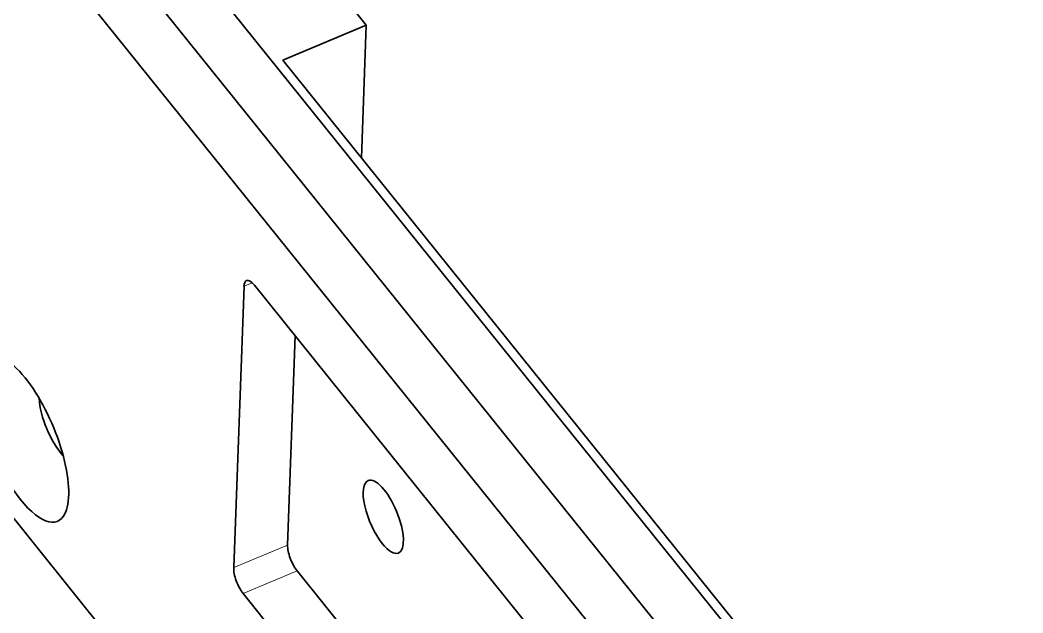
# Model space of a CAD drawing. Extents: x 23 to 417, y 3 to 294.
# Drawn here: x 270.78 to 281, y 75.04 to 81.08 of the extents above; entities that cross this region are included whole.
import ezdxf

# ---------------------------------------------------------------- set-up
doc = ezdxf.new("R2010")
doc.units = 0
doc.layers.get('0').update_dxf_attribs({"lineweight": 13})

# ---------------------------------------------------------------- blocks, each defined once
blk = doc.blocks.new('BLOCK4687')
at = {"color": 7, "lineweight": 35}
for p, q in [((36.759, -76.711), (-39.552, 18.162)), ((-42.128, 17.084), (36.609, -80.805)), ((-44.92, 16.273), (36.459, -84.9)), ((-31.59, 8.997), (36.785, -76.01)), ((-33.031, -2.469), (24.293, -73.735)), ((41.257, -121.945), (-51.894, -6.137)), ((-30.858, -17.019), (24.39, -85.704)), ((23.718, -89.435), (-33.606, -18.169))]:
    blk.add_line(p, q, dxfattribs=at)
at = {"color": 7, "lineweight": 35, "ltscale": 0.053079}
blk.add_line((-28.67, 12.43), (-27.34, 10.776), dxfattribs=at)
at = {"color": 7, "lineweight": 35, "ltscale": 0.115199}
blk.add_line((-27.34, 10.776), (-31.59, 8.997), dxfattribs=at)
at = {"color": 7, "lineweight": 35, "ltscale": 0.169013}
blk.add_line((-27.587, 4.02), (-27.34, 10.776), dxfattribs=at)
at = {"color": 7, "lineweight": 35, "ltscale": 0.358603}
blk.add_line((-34.092, -16.85), (-33.567, -2.515), dxfattribs=at)
at = {"color": 7, "lineweight": 13, "ltscale": 0.011327}
blk.add_line((-33.567, -2.515), (-33.149, -2.34), dxfattribs=at)
at = {"color": 7, "lineweight": 35, "ltscale": 0.266419}
blk.add_line((-30.954, -5.05), (-31.344, -15.7), dxfattribs=at)
at = {"color": 7, "lineweight": 13, "ltscale": 0.074472}
for p, q in [((-34.092, -16.85), (-31.344, -15.7)), ((-33.606, -18.169), (-30.858, -17.019))]:
    blk.add_line(p, q, dxfattribs=at)
at = {"color": 7, "lineweight": 35}
for centre, major_axis, start_param, end_param in [((-33.056, -3.152), (-0.386, 0.922), 0.000039, 0.668796), ((-33.056, -3.152), (-0.386, 0.922), 5.381185, 6.283224), ((-44.822, -10.29), (-1.757, 4.197), 5.879917, 9.828052), ((-44.822, -10.29), (-1.757, 4.197), 5.381185, 5.879917), ((-44.822, -10.29), (-1.757, 4.197), 3.544867, 5.381185), ((-42.847, -9.464), (-0.869, 2.076), 0.787135, 2.354748), ((-26.476, -14.259), (-0.772, 1.845), 6.283164, 8.522778), ((-26.476, -14.259), (-0.772, 1.845), 3.141572, 6.283164), ((-30.833, -16.336), (-0.386, 0.922), 0.668796, 2.239593), ((-26.476, -14.259), (-0.772, 1.845), 2.239593, 3.141572), ((-33.581, -17.486), (-0.386, 0.922), 0.668796, 2.239593)]:
    blk.add_ellipse(centre, major_axis=major_axis, ratio=0.365278, start_param=start_param, end_param=end_param, dxfattribs=at)

msp = doc.modelspace()

# ---------------------------------------------------------------- block references
at = {"lineweight": 0, "xscale": 0.2, "yscale": 0.2, "zscale": 0.2}
msp.add_blockref('BLOCK4687', (279.777, 78.8757), dxfattribs=at)

doc.saveas('drawing.dxf')
